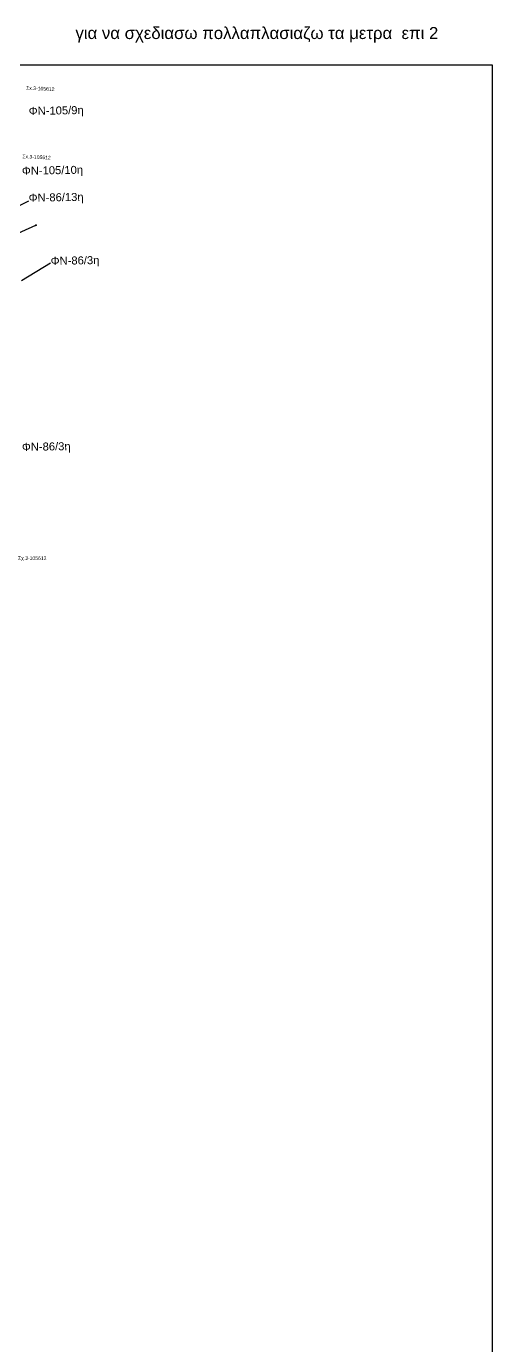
# Model space of a CAD drawing. Header units: millimetres. Extents: x 924 to 3152, y 704 to 1760.
# Drawn here: x 2919 to 3152, y 1085 to 1744 of the extents above; entities that cross this region are included whole.
import ezdxf

# ---------------------------------------------------------------- set-up
doc = ezdxf.new("R2010")
doc.units = ezdxf.units.MM
for name, color, linetype in [('Γυμνά εναέρια ΧΤ (3Φ)   4x50AL', 7, 'Continuous'), ('Επιγραφές - Σχήματα', 7, 'Continuous'), ('Συνδέσεις', 7, 'Continuous')]:
    doc.layers.add(name, color=color, linetype=linetype)
doc.styles.get("Standard").update_dxf_attribs({"font": 'ARIAL.TTF'})
doc.linetypes.add('SYN_LINE', pattern='A,0.5,-0.0001,["/\\/\\/\\/",Standard,S=0.1,R=0,X=0,Y=-0.05],-0.25', length=0.7501)
doc.dimstyles.new('ISO-25', dxfattribs={"dimtxt": 2.5, "dimasz": 2.5, "dimexe": 1.25, "dimexo": 0.625, "dimtad": 1, "dimtxsty": 'Standard', "dimcen": 2.5, "dimadec": 0, "dimazin": 0, "dimtfac": 1, "dimtmove": 0, "dimatfit": 3, "dimfxl": 1, "dimarcsym": 0})

# ---------------------------------------------------------------- blocks, each defined once
blk = doc.blocks.new('_ΣΥΝΔΕΣΗ')
at = {"layer": 'Συνδέσεις', "linetype": 'SYN_LINE', "ltscale": 40}
blk.add_hatch(color=256, dxfattribs=at).paths.add_polyline_path([(0.5, 0, 1), (-0.5, 0, 1)])
at = {"layer": 'Συνδέσεις'}
blk.add_circle((0, 0), 0.5, dxfattribs=at)

msp = doc.modelspace()

# ---------------------------------------------------------------- linework, layer by layer
at = {"layer": 'Γυμνά εναέρια ΧΤ (3Φ)   4x50AL', "color": 156, "linetype": 'SYN_LINE', "ltscale": 20}
msp.add_lwpolyline([(2906.761, 1637.164), (2924.084, 1644.885)], dxfattribs=at)
at = {"layer": 'Επιγραφές - Σχήματα', "ltscale": 10}
msp.add_lwpolyline([(2912.268, 721.757), (3152.137, 721.757), (3152.137, 1724.828), (2912.268, 1724.828)], dxfattribs=at)

# ---------------------------------------------------------------- block references
at = {"layer": 'Συνδέσεις', "xscale": 0.4499999999998181, "yscale": 0.4499999999998181, "zscale": 0.4499999999998181}
msp.add_blockref('_ΣΥΝΔΕΣΗ', (2924.086, 1644.89), dxfattribs=at)

# ---------------------------------------------------------------- texts
at = {"layer": 'Επιγραφές - Σχήματα', "ltscale": 10, "insert": (2943.782, 1743.949), "char_height": 6, "width": 315.0361, "attachment_point": 1}
msp.add_mtext('{\\C1;για να σχεδιασω πολλαπλασιαζω τα μετρα  επι 2}', dxfattribs=at)
at = {"layer": 'Επιγραφές - Σχήματα', "char_height": 1.8, "attachment_point": 1}
for s, insert, rotation in [('Σx.3-105612', (2919.26, 1714.424), 357.362582), ('Σx.3-105612', (2917.356, 1680.204), 357.362582), ('Σχ.3-105612', (2915.115, 1479.545), 359.258503)]:
    msp.add_mtext_dynamic_manual_height_columns(s, width=10.09091, gutter_width=12.5, heights=[0], dxfattribs=dict(at, insert=insert, rotation=rotation))
at = {"layer": 'Επιγραφές - Σχήματα', "linetype": 'Continuous', "char_height": 4, "width": 47.13111, "attachment_point": 1, "rotation": 1.020016}
for s, insert in [('ΦΝ-105/9η', (2920.413, 1703.996)), ('ΦΝ-105/10η', (2916.997, 1674.109)), ('ΦΝ-86/13η', (2920.372, 1660.623)), ('ΦΝ-86/3η', (2931.374, 1629.07)), ('ΦΝ-86/3η', (2916.997, 1536.095))]:
    msp.add_mtext(s, dxfattribs=dict(at, insert=insert))

# ---------------------------------------------------------------- leaders
at = {"layer": 'Επιγραφές - Σχήματα', "ltscale": 40}
for points in [[(2903.744, 1648.763), (2920.463, 1657.142)], [(2916.763, 1617.26), (2931.377, 1626.156)]]:
    msp.add_leader(points, dimstyle='ISO-25', override={"dimasz": 1, "dimtad": 0}, dxfattribs=at)

doc.saveas('drawing.dxf')
